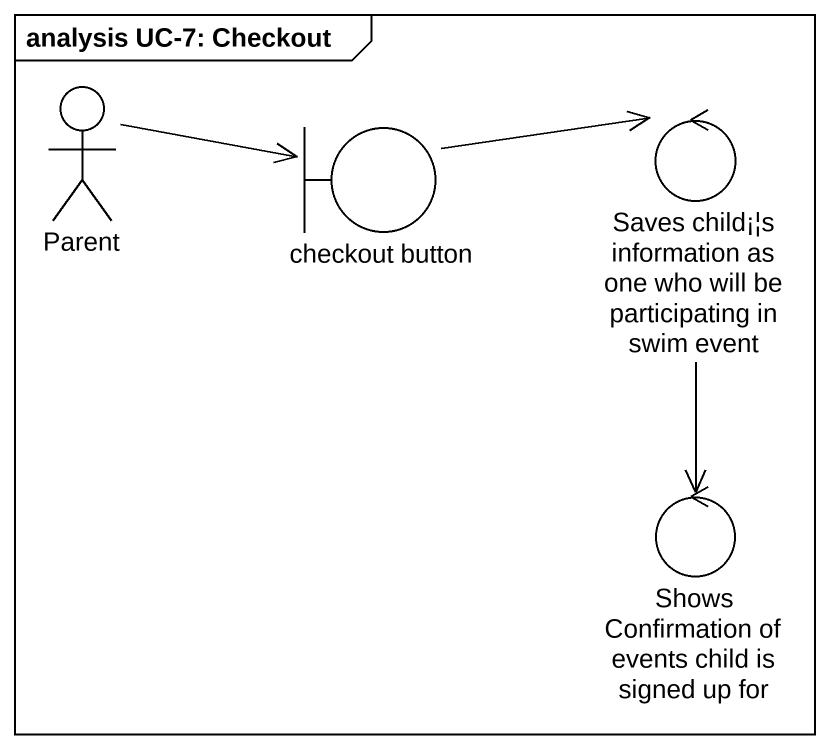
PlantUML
@startuml
mainframe analysis UC-7: Checkout
actor Parent
boundary "checkout button" as checkout_button
control "Saves child¡¦s information as one who will be participating in swim event" as Saves_child_s_information
control "Shows Confirmation of events child is signed up for" as Shows_Confirmation_of
Parent -right-> checkout_button
checkout_button -right-> Saves_child_s_information
Saves_child_s_information --> Shows_Confirmation_of
@enduml
